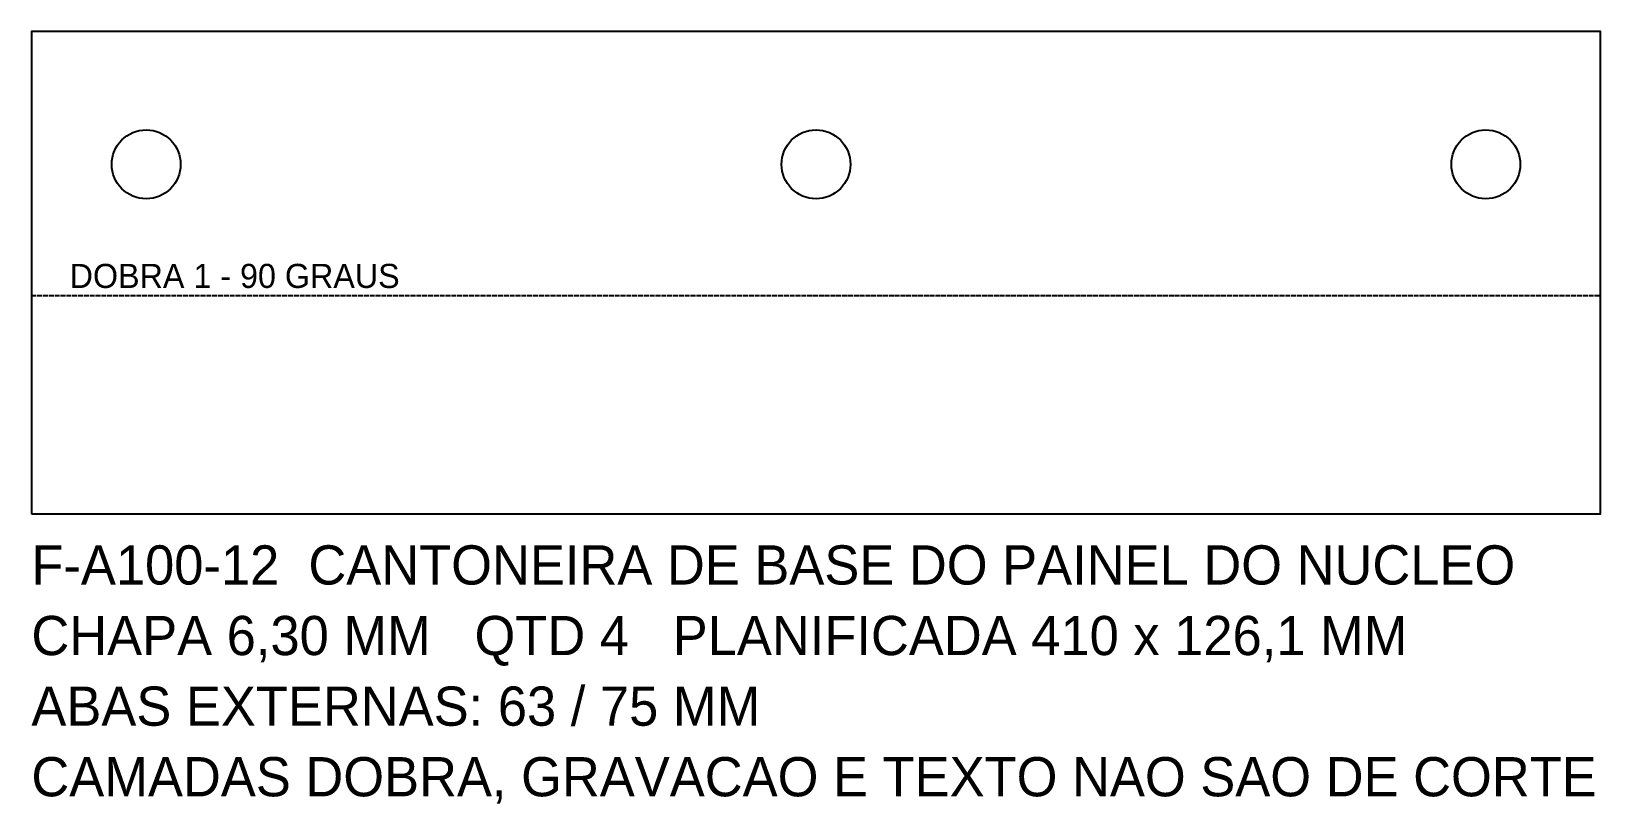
# Model space of a CAD drawing. Header units: millimetres. Extents: x 0 to 410, y -76 to 126.
import ezdxf

# ---------------------------------------------------------------- set-up
doc = ezdxf.new("R2010")
doc.units = ezdxf.units.MM
doc.linetypes.add('DASHED', pattern=[1.524, 1.27, -0.254])
for name, color, linetype in [('CORTE', 7, 'CONTINUOUS'), ('DOBRA', 2, 'DASHED'), ('TEXTO', 3, 'CONTINUOUS')]:
    doc.layers.add(name, color=color, linetype=linetype)

msp = doc.modelspace()

# ---------------------------------------------------------------- linework, layer by layer
at = {"layer": 'CORTE'}
msp.add_lwpolyline([(0, 0), (410, 0), (410, 126.12), (0, 126.12)], close=True, dxfattribs=at)
for centre in [(30, 91.37), (205, 91.37), (380, 91.37)]:
    msp.add_circle(centre, 9, dxfattribs=at)
at = {"layer": 'DOBRA'}
msp.add_line((0, 57.06), (410, 57.06), dxfattribs=at)

# ---------------------------------------------------------------- texts
at = {"layer": 'TEXTO'}
for s, height, p in [('DOBRA 1 - 90 GRAUS', 6.3061, (10, 59.06)), ('F-A100-12  CANTONEIRA DE BASE DO PAINEL DO NUCLEO', 10.25, (0, -18.45)), ('CHAPA 6,30 MM   QTD 4   PLANIFICADA 410 x 126,1 MM', 10.25, (0, -36.9)), ('ABAS EXTERNAS: 63 / 75 MM', 10.25, (0, -55.35)), ('CAMADAS DOBRA, GRAVACAO E TEXTO NAO SAO DE CORTE', 10.25, (0, -73.8))]:
    msp.add_text(s, height=height, dxfattribs=at).set_placement(p)

doc.saveas('drawing.dxf')
